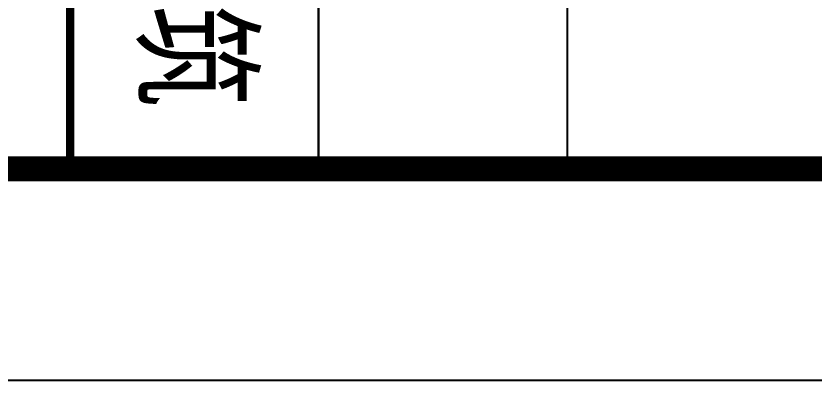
# Model space of a CAD drawing. Extents: x 39238 to 748440, y -374049 to 522939.
# Drawn here: x 722161 to 723106, y 211630 to 212061 of the extents above; entities that cross this region are included whole.
import ezdxf

# ---------------------------------------------------------------- set-up
doc = ezdxf.new("R2010")
doc.units = 0
doc.header["$LTSCALE"] = 1000
doc.header["$MEASUREMENT"] = 0
doc.layers.add('PUB_TITLE', color=7, linetype='Continuous')
doc.layers.add('TK', color=126, linetype='Continuous')
doc.styles.add('-宋体', font='', dxfattribs={"width": 0.8})
doc.styles.get('-宋体').set_extended_font_data('SimSun')

# ---------------------------------------------------------------- blocks, each defined once
blk = doc.blocks.new('jztq')
at = {"layer": 'TK'}
for p, q in [((256167.5, 256278.4), (264167.5, 256278.4)), ((256167.5, 255102), (264167.5, 255102)), ((264167.5, 255102), (261108.7, 255102))]:
    blk.add_line(p, q, dxfattribs=at)
at = {"layer": 'TK', "const_width": 117.6}
blk.add_lwpolyline([(256167.5, 298383.8), (264167.5, 298383.8), (264167.5, 240984.3), (256167.5, 240984.3)], close=True, dxfattribs=at)
at = {"layer": 'TK', "const_width": 40}
blk.add_lwpolyline([(256167.5, 253925.5), (264167.5, 253925.5)], dxfattribs=at)
at = {"layer": 'TK', "style": '-宋体', "width": 0.75}
blk.add_text('建筑', height=472.71, dxfattribs=at).set_placement((262906.7, 254287.3))

msp = doc.modelspace()

# ---------------------------------------------------------------- linework, layer by layer
at = {"layer": 'PUB_TITLE'}
msp.add_lwpolyline([(718739.54, 211630.22), (733589.54, 211630.22), (733589.54, 243155.22), (718739.54, 243155.22)], close=True, dxfattribs=at)
at = {"layer": 'PUB_TITLE', "const_width": 25}
msp.add_lwpolyline([(718989.54, 211880.22), (733339.54, 211880.22), (733339.54, 242530.22), (718989.54, 242530.22)], close=True, dxfattribs=at)

# ---------------------------------------------------------------- block references
at = {"xscale": 0.25, "yscale": 0.25, "zscale": 0.25, "rotation": 270}
msp.add_blockref('jztq', (658743.46, 277922.09), dxfattribs=at)

doc.saveas('drawing.dxf')
